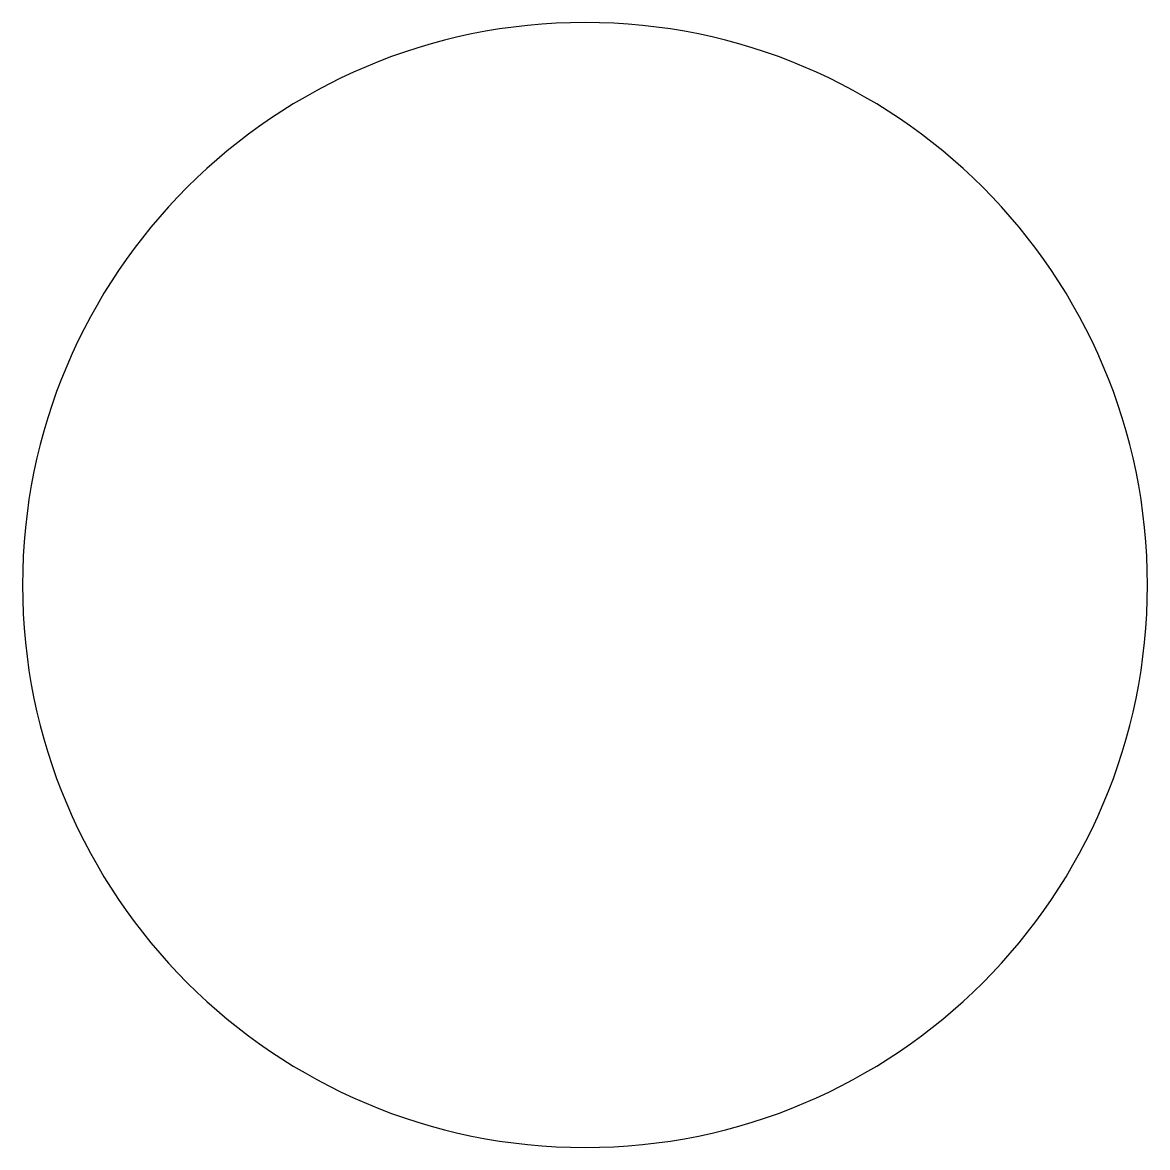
# Model space of a CAD drawing. Header units: metres. Extents: x -62017.9 to -61967.9, y -298364.6 to -298314.6.
import ezdxf

# ---------------------------------------------------------------- set-up
doc = ezdxf.new("R2010")
doc.units = ezdxf.units.M
doc.layers.add('STEEL', color=1, linetype='Continuous')

msp = doc.modelspace()

# ---------------------------------------------------------------- linework, layer by layer
at = {"layer": 'STEEL'}
msp.add_lwpolyline([(-62017.87, -298339.6, 1), (-61967.87, -298339.6, 1)], format="xyb", close=True, dxfattribs=at)

doc.saveas('drawing.dxf')
